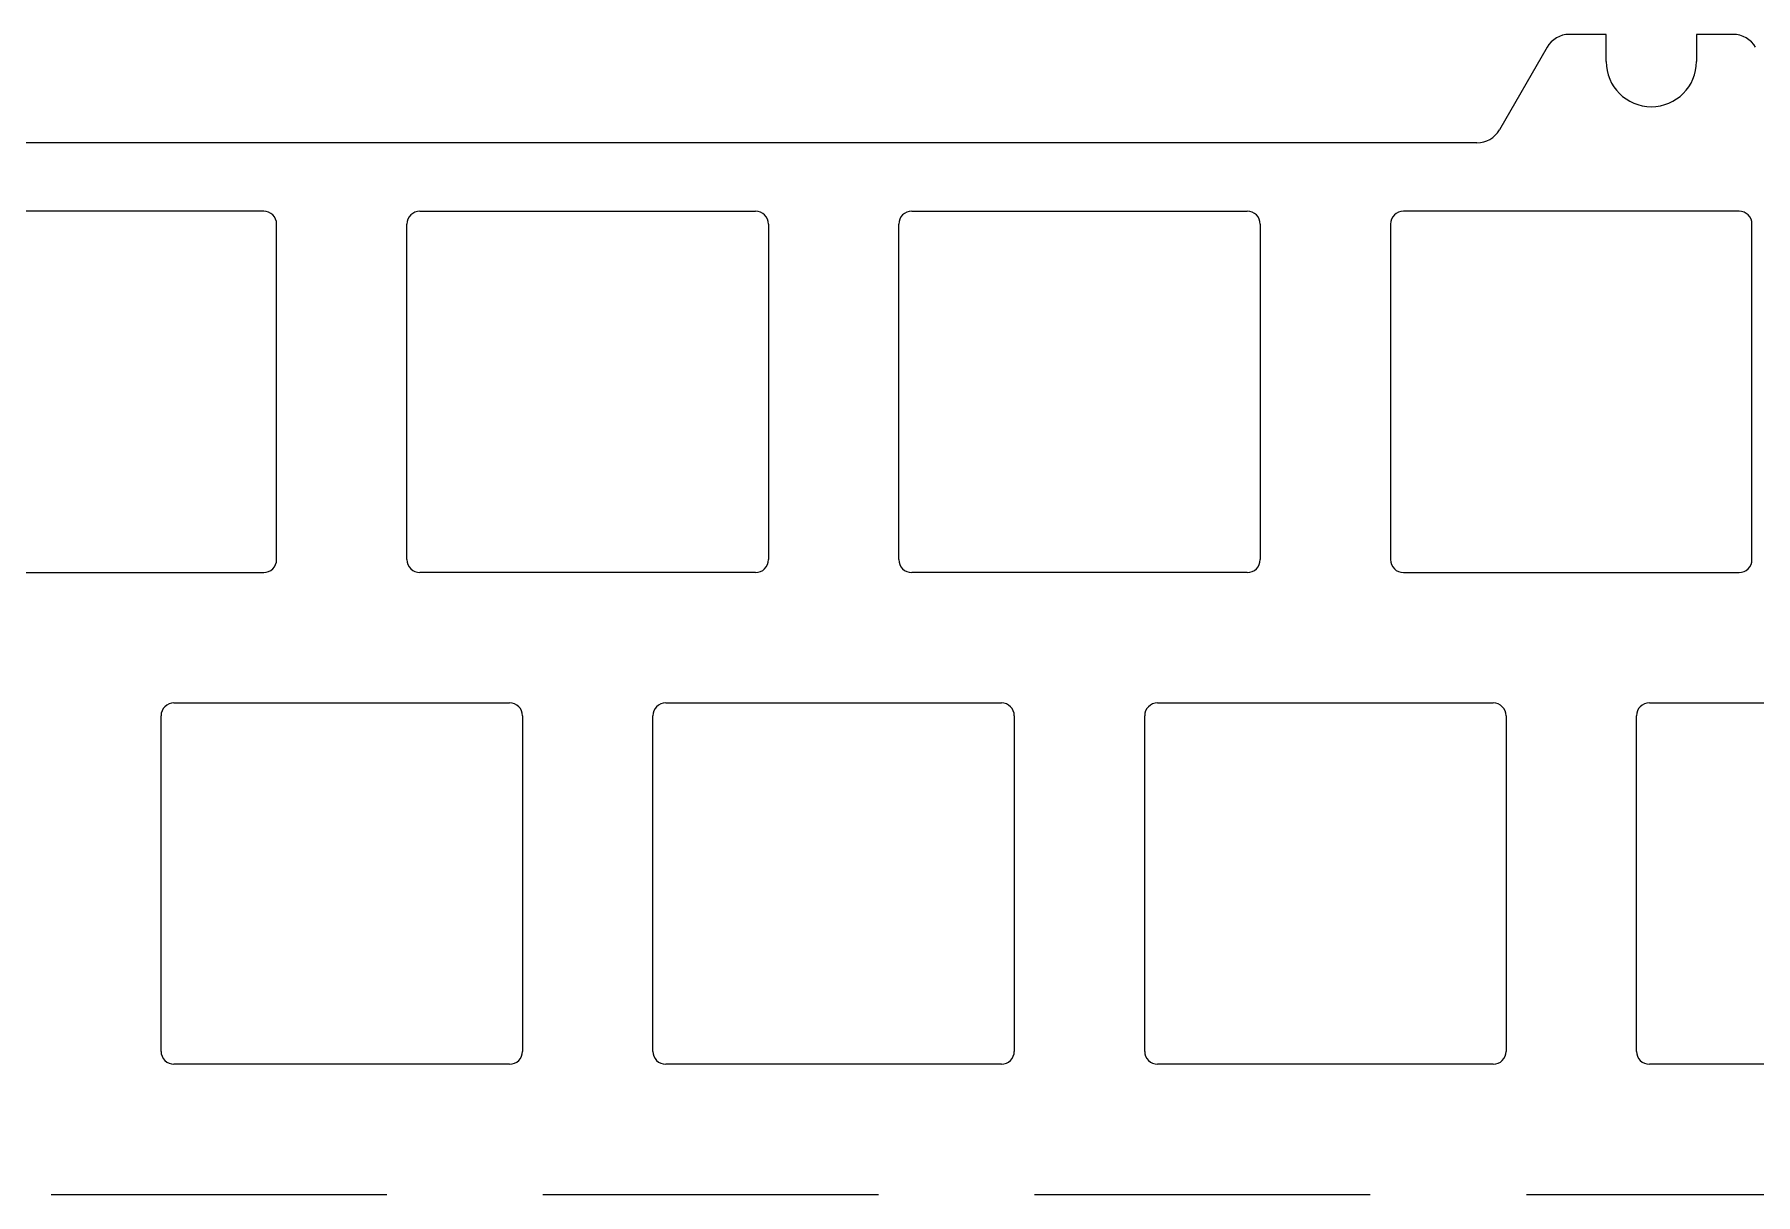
# Model space of a CAD drawing. Extents: x -143 to 143, y -14 to 90.
# Drawn here: x -97.6 to -31, y 45.1 to 90 of the extents above; entities that cross this region are included whole.
import ezdxf

# ---------------------------------------------------------------- set-up
doc = ezdxf.new("R2010")
doc.units = 0
doc.layers.add('Part__Feature', color=7, linetype='CONTINUOUS')

msp = doc.modelspace()

# ---------------------------------------------------------------- linework, layer by layer
at = {"layer": 'Part__Feature'}
for p, q in [((-38.173, 90.05), (-38.173, 90.05, 1.59144)), ((-36.75, 90.05, 1.59144), (-38.173, 90.05, 1.59144)), ((-38.173, 90.05), (-38.173, 90.05, 1.59144)), ((-36.75, 90.05), (-38.173, 90.05)), ((-36.75, 90.05), (-38.173, 90.05)), ((-36.75, 90.05, 1.59144), (-38.173, 90.05, 1.59144)), ((-36.75, 90.05), (-36.75, 90.05, 1.59144)), ((-36.75, 89, 1.59144), (-36.75, 90.05, 1.59144)), ((-36.75, 90.05), (-36.75, 90.05, 1.59144)), ((-36.75, 89), (-36.75, 90.05)), ((-36.75, 89), (-36.75, 90.05)), ((-36.75, 89, 1.59144), (-36.75, 90.05, 1.59144)), ((-33.25, 90.05), (-33.25, 90.05, 1.59144)), ((-33.25, 90.05, 1.59144), (-33.25, 89, 1.59144)), ((-33.25, 90.05), (-33.25, 89)), ((-31.827, 90.05, 1.59144), (-33.25, 90.05, 1.59144)), ((-33.25, 90.05), (-33.25, 90.05, 1.59144)), ((-31.827, 90.05), (-33.25, 90.05)), ((-33.25, 90.05), (-33.25, 89)), ((-31.827, 90.05), (-33.25, 90.05)), ((-33.25, 90.05, 1.59144), (-33.25, 89, 1.59144)), ((-31.827, 90.05, 1.59144), (-33.25, 90.05, 1.59144)), ((-31.827, 90.05), (-31.827, 90.05, 1.59144)), ((-31.827, 90.05), (-31.827, 90.05, 1.59144)), ((-39.039, 89.55, 1.59144), (-40.886, 86.35, 1.59144)), ((-39.039, 89.55), (-40.886, 86.35)), ((-39.039, 89.55), (-40.886, 86.35)), ((-39.039, 89.55, 1.59144), (-40.886, 86.35, 1.59144)), ((-39.039, 89.55), (-39.039, 89.55, 1.59144)), ((-39.039, 89.55), (-39.039, 89.55, 1.59144)), ((-36.75, 89), (-36.75, 89, 1.59144)), ((-36.75, 89), (-36.75, 89, 1.59144)), ((-33.25, 89), (-33.25, 89, 1.59144)), ((-33.25, 89), (-33.25, 89, 1.59144)), ((-40.886, 86.35), (-40.886, 86.35, 1.59144)), ((-40.886, 86.35), (-40.886, 86.35, 1.59144)), ((-41.752, 85.85, 1.59144), (-116.748, 85.85, 1.59144)), ((-41.752, 85.85), (-116.748, 85.85)), ((-41.752, 85.85), (-116.748, 85.85)), ((-41.752, 85.85, 1.59144), (-116.748, 85.85, 1.59144)), ((-41.752, 85.85), (-41.752, 85.85, 1.59144)), ((-41.752, 85.85), (-41.752, 85.85, 1.59144)), ((-88.75, 83.2, 1.59144), (-101.75, 83.2, 1.59144)), ((-88.75, 83.2), (-101.75, 83.2)), ((-88.75, 83.2), (-101.75, 83.2)), ((-88.75, 83.2, 1.59144), (-101.75, 83.2, 1.59144)), ((-88.75, 83.2), (-88.75, 83.2, 1.59144)), ((-88.75, 83.2), (-88.75, 83.2, 1.59144)), ((-88.25, 69.7, 1.59144), (-88.25, 82.7, 1.59144)), ((-88.25, 82.7), (-88.25, 82.7, 1.59144)), ((-88.25, 69.7), (-88.25, 82.7)), ((-88.25, 82.7), (-88.25, 82.7, 1.59144)), ((-88.25, 69.7), (-88.25, 82.7)), ((-88.25, 69.7, 1.59144), (-88.25, 82.7, 1.59144)), ((-83.2, 69.7, 1.59144), (-83.2, 82.7, 1.59144)), ((-83.2, 82.7), (-83.2, 82.7, 1.59144)), ((-83.2, 69.7), (-83.2, 82.7)), ((-83.2, 82.7), (-83.2, 82.7, 1.59144)), ((-83.2, 69.7), (-83.2, 82.7)), ((-83.2, 69.7, 1.59144), (-83.2, 82.7, 1.59144)), ((-82.7, 83.2), (-82.7, 83.2, 1.59144)), ((-82.7, 83.2), (-82.7, 83.2, 1.59144)), ((-82.7, 83.2, 1.59144), (-69.7, 83.2, 1.59144)), ((-82.7, 83.2), (-69.7, 83.2)), ((-82.7, 83.2), (-69.7, 83.2)), ((-82.7, 83.2, 1.59144), (-69.7, 83.2, 1.59144)), ((-69.7, 83.2), (-69.7, 83.2, 1.59144)), ((-69.7, 83.2), (-69.7, 83.2, 1.59144)), ((-69.2, 82.7), (-69.2, 82.7, 1.59144)), ((-69.2, 82.7, 1.59144), (-69.2, 69.7, 1.59144)), ((-69.2, 82.7), (-69.2, 69.7)), ((-69.2, 82.7), (-69.2, 82.7, 1.59144)), ((-69.2, 82.7), (-69.2, 69.7)), ((-69.2, 82.7, 1.59144), (-69.2, 69.7, 1.59144)), ((-64.15, 69.7, 1.59144), (-64.15, 82.7, 1.59144)), ((-64.15, 82.7), (-64.15, 82.7, 1.59144)), ((-64.15, 69.7), (-64.15, 82.7)), ((-64.15, 82.7), (-64.15, 82.7, 1.59144)), ((-64.15, 69.7), (-64.15, 82.7)), ((-64.15, 69.7, 1.59144), (-64.15, 82.7, 1.59144)), ((-63.65, 83.2), (-63.65, 83.2, 1.59144)), ((-63.65, 83.2), (-63.65, 83.2, 1.59144)), ((-63.65, 83.2, 1.59144), (-50.65, 83.2, 1.59144)), ((-63.65, 83.2), (-50.65, 83.2)), ((-63.65, 83.2), (-50.65, 83.2)), ((-63.65, 83.2, 1.59144), (-50.65, 83.2, 1.59144)), ((-50.65, 83.2), (-50.65, 83.2, 1.59144)), ((-50.65, 83.2), (-50.65, 83.2, 1.59144)), ((-50.15, 82.7), (-50.15, 82.7, 1.59144)), ((-50.15, 82.7, 1.59144), (-50.15, 69.7, 1.59144)), ((-50.15, 82.7), (-50.15, 69.7)), ((-50.15, 82.7), (-50.15, 82.7, 1.59144)), ((-50.15, 82.7), (-50.15, 69.7)), ((-50.15, 82.7, 1.59144), (-50.15, 69.7, 1.59144)), ((-45.1, 82.7), (-45.1, 82.7, 1.59144)), ((-45.1, 82.7, 1.59144), (-45.1, 69.7, 1.59144)), ((-45.1, 82.7), (-45.1, 69.7)), ((-45.1, 82.7), (-45.1, 82.7, 1.59144)), ((-45.1, 82.7), (-45.1, 69.7)), ((-45.1, 82.7, 1.59144), (-45.1, 69.7, 1.59144)), ((-44.6, 83.2), (-44.6, 83.2, 1.59144)), ((-31.6, 83.2, 1.59144), (-44.6, 83.2, 1.59144)), ((-44.6, 83.2), (-44.6, 83.2, 1.59144)), ((-31.6, 83.2), (-44.6, 83.2)), ((-31.6, 83.2), (-44.6, 83.2)), ((-31.6, 83.2, 1.59144), (-44.6, 83.2, 1.59144)), ((-31.6, 83.2), (-31.6, 83.2, 1.59144)), ((-31.6, 83.2), (-31.6, 83.2, 1.59144)), ((-31.1, 69.7, 1.59144), (-31.1, 82.7, 1.59144)), ((-31.1, 82.7), (-31.1, 82.7, 1.59144)), ((-31.1, 69.7), (-31.1, 82.7)), ((-31.1, 82.7), (-31.1, 82.7, 1.59144)), ((-31.1, 69.7), (-31.1, 82.7)), ((-31.1, 69.7, 1.59144), (-31.1, 82.7, 1.59144)), ((-88.25, 69.7), (-88.25, 69.7, 1.59144)), ((-88.25, 69.7), (-88.25, 69.7, 1.59144)), ((-83.2, 69.7), (-83.2, 69.7, 1.59144)), ((-83.2, 69.7), (-83.2, 69.7, 1.59144)), ((-69.2, 69.7), (-69.2, 69.7, 1.59144)), ((-69.2, 69.7), (-69.2, 69.7, 1.59144)), ((-64.15, 69.7), (-64.15, 69.7, 1.59144)), ((-64.15, 69.7), (-64.15, 69.7, 1.59144)), ((-50.15, 69.7), (-50.15, 69.7, 1.59144)), ((-50.15, 69.7), (-50.15, 69.7, 1.59144)), ((-45.1, 69.7), (-45.1, 69.7, 1.59144)), ((-45.1, 69.7), (-45.1, 69.7, 1.59144)), ((-31.1, 69.7), (-31.1, 69.7, 1.59144)), ((-31.1, 69.7), (-31.1, 69.7, 1.59144)), ((-101.75, 69.2, 1.59144), (-88.75, 69.2, 1.59144)), ((-101.75, 69.2), (-88.75, 69.2)), ((-101.75, 69.2), (-88.75, 69.2)), ((-101.75, 69.2, 1.59144), (-88.75, 69.2, 1.59144)), ((-88.75, 69.2), (-88.75, 69.2, 1.59144)), ((-88.75, 69.2), (-88.75, 69.2, 1.59144)), ((-82.7, 69.2), (-82.7, 69.2, 1.59144)), ((-69.7, 69.2, 1.59144), (-82.7, 69.2, 1.59144)), ((-82.7, 69.2), (-82.7, 69.2, 1.59144)), ((-69.7, 69.2), (-82.7, 69.2)), ((-69.7, 69.2), (-82.7, 69.2)), ((-69.7, 69.2, 1.59144), (-82.7, 69.2, 1.59144)), ((-69.7, 69.2), (-69.7, 69.2, 1.59144)), ((-69.7, 69.2), (-69.7, 69.2, 1.59144)), ((-63.65, 69.2), (-63.65, 69.2, 1.59144)), ((-50.65, 69.2, 1.59144), (-63.65, 69.2, 1.59144)), ((-63.65, 69.2), (-63.65, 69.2, 1.59144)), ((-50.65, 69.2), (-63.65, 69.2)), ((-50.65, 69.2), (-63.65, 69.2)), ((-50.65, 69.2, 1.59144), (-63.65, 69.2, 1.59144)), ((-50.65, 69.2), (-50.65, 69.2, 1.59144)), ((-50.65, 69.2), (-50.65, 69.2, 1.59144)), ((-44.6, 69.2), (-44.6, 69.2, 1.59144)), ((-44.6, 69.2), (-44.6, 69.2, 1.59144)), ((-44.6, 69.2, 1.59144), (-31.6, 69.2, 1.59144)), ((-44.6, 69.2), (-31.6, 69.2)), ((-44.6, 69.2), (-31.6, 69.2)), ((-44.6, 69.2, 1.59144), (-31.6, 69.2, 1.59144)), ((-31.6, 69.2), (-31.6, 69.2, 1.59144)), ((-31.6, 69.2), (-31.6, 69.2, 1.59144)), ((-92.225, 64.15), (-92.225, 64.15, 1.59144)), ((-92.225, 64.15), (-92.225, 64.15, 1.59144)), ((-92.225, 64.15, 1.59144), (-79.225, 64.15, 1.59144)), ((-92.225, 64.15), (-79.225, 64.15)), ((-92.225, 64.15), (-79.225, 64.15)), ((-92.225, 64.15, 1.59144), (-79.225, 64.15, 1.59144)), ((-79.225, 64.15), (-79.225, 64.15, 1.59144)), ((-79.225, 64.15), (-79.225, 64.15, 1.59144)), ((-73.175, 64.15), (-73.175, 64.15, 1.59144)), ((-73.175, 64.15), (-73.175, 64.15, 1.59144)), ((-73.175, 64.15, 1.59144), (-60.175, 64.15, 1.59144)), ((-73.175, 64.15), (-60.175, 64.15)), ((-73.175, 64.15), (-60.175, 64.15)), ((-73.175, 64.15, 1.59144), (-60.175, 64.15, 1.59144)), ((-60.175, 64.15), (-60.175, 64.15, 1.59144)), ((-60.175, 64.15), (-60.175, 64.15, 1.59144)), ((-54.125, 64.15), (-54.125, 64.15, 1.59144)), ((-54.125, 64.15), (-54.125, 64.15, 1.59144)), ((-54.125, 64.15, 1.59144), (-41.125, 64.15, 1.59144)), ((-54.125, 64.15), (-41.125, 64.15)), ((-54.125, 64.15), (-41.125, 64.15)), ((-54.125, 64.15, 1.59144), (-41.125, 64.15, 1.59144)), ((-41.125, 64.15), (-41.125, 64.15, 1.59144)), ((-41.125, 64.15), (-41.125, 64.15, 1.59144)), ((-35.075, 64.15), (-35.075, 64.15, 1.59144)), ((-35.075, 64.15), (-35.075, 64.15, 1.59144)), ((-35.075, 64.15, 1.59144), (-22.075, 64.15, 1.59144)), ((-35.075, 64.15), (-22.075, 64.15)), ((-35.075, 64.15), (-22.075, 64.15)), ((-35.075, 64.15, 1.59144), (-22.075, 64.15, 1.59144)), ((-92.725, 50.65, 1.59144), (-92.725, 63.65, 1.59144)), ((-92.725, 63.65), (-92.725, 63.65, 1.59144)), ((-92.725, 50.65), (-92.725, 63.65)), ((-92.725, 63.65), (-92.725, 63.65, 1.59144)), ((-92.725, 50.65), (-92.725, 63.65)), ((-92.725, 50.65, 1.59144), (-92.725, 63.65, 1.59144)), ((-78.725, 63.65), (-78.725, 63.65, 1.59144)), ((-78.725, 63.65, 1.59144), (-78.725, 50.65, 1.59144)), ((-78.725, 63.65), (-78.725, 50.65)), ((-78.725, 63.65), (-78.725, 63.65, 1.59144)), ((-78.725, 63.65), (-78.725, 50.65)), ((-78.725, 63.65, 1.59144), (-78.725, 50.65, 1.59144)), ((-73.675, 50.65, 1.59144), (-73.675, 63.65, 1.59144)), ((-73.675, 63.65), (-73.675, 63.65, 1.59144)), ((-73.675, 50.65), (-73.675, 63.65)), ((-73.675, 63.65), (-73.675, 63.65, 1.59144)), ((-73.675, 50.65), (-73.675, 63.65)), ((-73.675, 50.65, 1.59144), (-73.675, 63.65, 1.59144)), ((-59.675, 63.65), (-59.675, 63.65, 1.59144)), ((-59.675, 63.65, 1.59144), (-59.675, 50.65, 1.59144)), ((-59.675, 63.65), (-59.675, 50.65)), ((-59.675, 63.65), (-59.675, 63.65, 1.59144)), ((-59.675, 63.65), (-59.675, 50.65)), ((-59.675, 63.65, 1.59144), (-59.675, 50.65, 1.59144)), ((-54.625, 50.65, 1.59144), (-54.625, 63.65, 1.59144)), ((-54.625, 63.65), (-54.625, 63.65, 1.59144)), ((-54.625, 50.65), (-54.625, 63.65)), ((-54.625, 63.65), (-54.625, 63.65, 1.59144)), ((-54.625, 50.65), (-54.625, 63.65)), ((-54.625, 50.65, 1.59144), (-54.625, 63.65, 1.59144)), ((-40.625, 63.65), (-40.625, 63.65, 1.59144)), ((-40.625, 63.65, 1.59144), (-40.625, 50.65, 1.59144)), ((-40.625, 63.65), (-40.625, 50.65)), ((-40.625, 63.65), (-40.625, 63.65, 1.59144)), ((-40.625, 63.65), (-40.625, 50.65)), ((-40.625, 63.65, 1.59144), (-40.625, 50.65, 1.59144)), ((-35.575, 50.65, 1.59144), (-35.575, 63.65, 1.59144)), ((-35.575, 63.65), (-35.575, 63.65, 1.59144)), ((-35.575, 50.65), (-35.575, 63.65)), ((-35.575, 63.65), (-35.575, 63.65, 1.59144)), ((-35.575, 50.65), (-35.575, 63.65)), ((-35.575, 50.65, 1.59144), (-35.575, 63.65, 1.59144)), ((-92.725, 50.65), (-92.725, 50.65, 1.59144)), ((-92.725, 50.65), (-92.725, 50.65, 1.59144)), ((-92.225, 50.15), (-92.225, 50.15, 1.59144)), ((-79.225, 50.15, 1.59144), (-92.225, 50.15, 1.59144)), ((-92.225, 50.15), (-92.225, 50.15, 1.59144)), ((-79.225, 50.15), (-92.225, 50.15)), ((-79.225, 50.15), (-92.225, 50.15)), ((-79.225, 50.15, 1.59144), (-92.225, 50.15, 1.59144)), ((-79.225, 50.15), (-79.225, 50.15, 1.59144)), ((-79.225, 50.15), (-79.225, 50.15, 1.59144)), ((-78.725, 50.65), (-78.725, 50.65, 1.59144)), ((-78.725, 50.65), (-78.725, 50.65, 1.59144)), ((-73.675, 50.65), (-73.675, 50.65, 1.59144)), ((-73.675, 50.65), (-73.675, 50.65, 1.59144)), ((-73.175, 50.15), (-73.175, 50.15, 1.59144)), ((-60.175, 50.15, 1.59144), (-73.175, 50.15, 1.59144)), ((-73.175, 50.15), (-73.175, 50.15, 1.59144)), ((-60.175, 50.15), (-73.175, 50.15)), ((-60.175, 50.15), (-73.175, 50.15)), ((-60.175, 50.15, 1.59144), (-73.175, 50.15, 1.59144)), ((-60.175, 50.15), (-60.175, 50.15, 1.59144)), ((-60.175, 50.15), (-60.175, 50.15, 1.59144)), ((-59.675, 50.65), (-59.675, 50.65, 1.59144)), ((-59.675, 50.65), (-59.675, 50.65, 1.59144)), ((-54.625, 50.65), (-54.625, 50.65, 1.59144)), ((-54.625, 50.65), (-54.625, 50.65, 1.59144)), ((-54.125, 50.15), (-54.125, 50.15, 1.59144)), ((-41.125, 50.15, 1.59144), (-54.125, 50.15, 1.59144)), ((-54.125, 50.15), (-54.125, 50.15, 1.59144)), ((-41.125, 50.15), (-54.125, 50.15)), ((-41.125, 50.15), (-54.125, 50.15)), ((-41.125, 50.15, 1.59144), (-54.125, 50.15, 1.59144)), ((-41.125, 50.15), (-41.125, 50.15, 1.59144)), ((-41.125, 50.15), (-41.125, 50.15, 1.59144)), ((-40.625, 50.65), (-40.625, 50.65, 1.59144)), ((-40.625, 50.65), (-40.625, 50.65, 1.59144)), ((-35.575, 50.65), (-35.575, 50.65, 1.59144)), ((-35.575, 50.65), (-35.575, 50.65, 1.59144)), ((-35.075, 50.15), (-35.075, 50.15, 1.59144)), ((-22.075, 50.15, 1.59144), (-35.075, 50.15, 1.59144)), ((-35.075, 50.15), (-35.075, 50.15, 1.59144)), ((-22.075, 50.15), (-35.075, 50.15)), ((-22.075, 50.15), (-35.075, 50.15)), ((-22.075, 50.15, 1.59144), (-35.075, 50.15, 1.59144)), ((-96.987, 45.1), (-96.987, 45.1, 1.59144)), ((-96.987, 45.1), (-96.987, 45.1, 1.59144)), ((-96.987, 45.1, 1.59144), (-83.987, 45.1, 1.59144)), ((-96.987, 45.1), (-83.987, 45.1)), ((-96.987, 45.1), (-83.987, 45.1)), ((-96.987, 45.1, 1.59144), (-83.987, 45.1, 1.59144)), ((-83.987, 45.1), (-83.987, 45.1, 1.59144)), ((-83.987, 45.1), (-83.987, 45.1, 1.59144)), ((-77.937, 45.1), (-77.937, 45.1, 1.59144)), ((-77.937, 45.1), (-77.937, 45.1, 1.59144)), ((-77.937, 45.1, 1.59144), (-64.937, 45.1, 1.59144)), ((-77.937, 45.1), (-64.937, 45.1)), ((-77.937, 45.1), (-64.937, 45.1)), ((-77.937, 45.1, 1.59144), (-64.937, 45.1, 1.59144)), ((-64.937, 45.1), (-64.937, 45.1, 1.59144)), ((-64.937, 45.1), (-64.937, 45.1, 1.59144)), ((-58.887, 45.1), (-58.887, 45.1, 1.59144)), ((-58.887, 45.1), (-58.887, 45.1, 1.59144)), ((-58.887, 45.1, 1.59144), (-45.887, 45.1, 1.59144)), ((-58.887, 45.1), (-45.887, 45.1)), ((-58.887, 45.1), (-45.887, 45.1)), ((-58.887, 45.1, 1.59144), (-45.887, 45.1, 1.59144)), ((-45.887, 45.1), (-45.887, 45.1, 1.59144)), ((-45.887, 45.1), (-45.887, 45.1, 1.59144)), ((-39.837, 45.1), (-39.837, 45.1, 1.59144)), ((-39.837, 45.1), (-39.837, 45.1, 1.59144)), ((-39.837, 45.1, 1.59144), (-26.837, 45.1, 1.59144)), ((-39.837, 45.1), (-26.837, 45.1)), ((-39.837, 45.1), (-26.837, 45.1)), ((-39.837, 45.1, 1.59144), (-26.837, 45.1, 1.59144))]:
    msp.add_line(p, q, dxfattribs=at)
for centre, radius, start, end in [((-38.1729, 89.0499), 1.00008, 90.004, 149.997), ((-38.1729, 89.0499, 1.59144), 1.00008, 90.004, 149.997), ((-38.1729, 89.0499), 1.00008, 90.004, 149.997), ((-38.1729, 89.0499, 1.59144), 1.00008, 90.004, 149.997), ((-31.8271, 89.0499), 1.00007, 30.0024, 89.9961), ((-31.8271, 89.0499, 1.59144), 1.00007, 30.0024, 89.9961), ((-31.8271, 89.0499), 1.00007, 30.0024, 89.9961), ((-31.8271, 89.0499, 1.59144), 1.00007, 30.0024, 89.9961), ((-35, 89, 1.59144), 1.75, 180, 0), ((-35, 89), 1.75, 180, 0), ((-35, 89), 1.75, 180, 0), ((-35, 89, 1.59144), 1.75, 180, 0), ((-41.7521, 86.8501, 1.59144), 1.00007, -89.9962, -30.0022), ((-41.7521, 86.8501), 1.00007, -89.9962, -30.0022), ((-41.7521, 86.8501), 1.00007, -89.9962, -30.0022), ((-41.7521, 86.8501, 1.59144), 1.00007, -89.9962, -30.0022), ((-88.7485, 82.7015), 0.49848, -0.174657, 90.1747), ((-88.7485, 82.7015, 1.59144), 0.49848, -0.174657, 90.1747), ((-88.7485, 82.7015), 0.49848, -0.174657, 90.1747), ((-88.7485, 82.7015, 1.59144), 0.49848, -0.174657, 90.1747), ((-82.7015, 82.7015, 1.59144), 0.49847, 89.8239, -179.824), ((-82.7015, 82.7015), 0.49847, 89.8239, -179.824), ((-82.7015, 82.7015), 0.49847, 89.8239, -179.824), ((-82.7015, 82.7015, 1.59144), 0.49847, 89.8239, -179.824), ((-69.6985, 82.7015, 1.59144), 0.49848, -0.174657, 90.1747), ((-69.6985, 82.7015), 0.49848, -0.174657, 90.1747), ((-69.6985, 82.7015), 0.49848, -0.174657, 90.1747), ((-69.6985, 82.7015, 1.59144), 0.49848, -0.174657, 90.1747), ((-63.6515, 82.7015, 1.59144), 0.49848, 89.8253, -179.825), ((-63.6515, 82.7015), 0.49848, 89.8253, -179.825), ((-63.6515, 82.7015), 0.49848, 89.8253, -179.825), ((-63.6515, 82.7015, 1.59144), 0.49848, 89.8253, -179.825), ((-50.6485, 82.7015, 1.59144), 0.49848, -0.175402, 90.1754), ((-50.6485, 82.7015), 0.49848, -0.175402, 90.1754), ((-50.6485, 82.7015), 0.49848, -0.175402, 90.1754), ((-50.6485, 82.7015, 1.59144), 0.49848, -0.175402, 90.1754), ((-44.6015, 82.7015), 0.49848, 89.8246, -179.825), ((-44.6015, 82.7015, 1.59144), 0.49848, 89.8246, -179.825), ((-44.6015, 82.7015), 0.49848, 89.8246, -179.825), ((-44.6015, 82.7015, 1.59144), 0.49848, 89.8246, -179.825), ((-31.5985, 82.7015), 0.49848, -0.175402, 90.1754), ((-31.5985, 82.7015, 1.59144), 0.49848, -0.175402, 90.1754), ((-31.5985, 82.7015), 0.49848, -0.175402, 90.1754), ((-31.5985, 82.7015, 1.59144), 0.49848, -0.175402, 90.1754), ((-88.7485, 69.6985), 0.4985, -90.1732, 0.173166), ((-88.7485, 69.6985, 1.59144), 0.4985, -90.1732, 0.173166), ((-88.7485, 69.6985), 0.4985, -90.1732, 0.173166), ((-88.7485, 69.6985, 1.59144), 0.4985, -90.1732, 0.173166), ((-82.7015, 69.6985, 1.59144), 0.49848, 179.825, -89.8253), ((-82.7015, 69.6985), 0.49848, 179.825, -89.8253), ((-82.7015, 69.6985), 0.49848, 179.825, -89.8253), ((-82.7015, 69.6985, 1.59144), 0.49848, 179.825, -89.8253), ((-69.6985, 69.6985, 1.59144), 0.4985, -90.1732, 0.173166), ((-69.6985, 69.6985), 0.4985, -90.1732, 0.173166), ((-69.6985, 69.6985), 0.4985, -90.1732, 0.173166), ((-69.6985, 69.6985, 1.59144), 0.4985, -90.1732, 0.173166), ((-63.6515, 69.6985, 1.59144), 0.4985, 179.827, -89.8268), ((-63.6515, 69.6985), 0.4985, 179.827, -89.8268), ((-63.6515, 69.6985), 0.4985, 179.827, -89.8268), ((-63.6515, 69.6985, 1.59144), 0.4985, 179.827, -89.8268), ((-50.6485, 69.6985, 1.59144), 0.49849, -90.1739, 0.173912), ((-50.6485, 69.6985), 0.49849, -90.1739, 0.173912), ((-50.6485, 69.6985), 0.49849, -90.1739, 0.173912), ((-50.6485, 69.6985, 1.59144), 0.49849, -90.1739, 0.173912), ((-44.6015, 69.6985), 0.49849, 179.826, -89.8261), ((-44.6015, 69.6985, 1.59144), 0.49849, 179.826, -89.8261), ((-44.6015, 69.6985), 0.49849, 179.826, -89.8261), ((-44.6015, 69.6985, 1.59144), 0.49849, 179.826, -89.8261), ((-31.5985, 69.6985), 0.49849, -90.1739, 0.173912), ((-31.5985, 69.6985, 1.59144), 0.49849, -90.1739, 0.173912), ((-31.5985, 69.6985), 0.49849, -90.1739, 0.173912), ((-31.5985, 69.6985, 1.59144), 0.49849, -90.1739, 0.173912), ((-92.2265, 63.6515, 1.59144), 0.49848, 89.8253, -179.825), ((-92.2265, 63.6515), 0.49848, 89.8253, -179.825), ((-92.2265, 63.6515), 0.49848, 89.8253, -179.825), ((-92.2265, 63.6515, 1.59144), 0.49848, 89.8253, -179.825), ((-79.2235, 63.6515, 1.59144), 0.4985, -0.173166, 90.1732), ((-79.2235, 63.6515), 0.4985, -0.173166, 90.1732), ((-79.2235, 63.6515), 0.4985, -0.173166, 90.1732), ((-79.2235, 63.6515, 1.59144), 0.4985, -0.173166, 90.1732), ((-73.1765, 63.6515, 1.59144), 0.4985, 89.8268, -179.827), ((-73.1765, 63.6515), 0.4985, 89.8268, -179.827), ((-73.1765, 63.6515), 0.4985, 89.8268, -179.827), ((-73.1765, 63.6515, 1.59144), 0.4985, 89.8268, -179.827), ((-60.1735, 63.6515, 1.59144), 0.49849, -0.173912, 90.1739), ((-60.1735, 63.6515), 0.49849, -0.173912, 90.1739), ((-60.1735, 63.6515), 0.49849, -0.173912, 90.1739), ((-60.1735, 63.6515, 1.59144), 0.49849, -0.173912, 90.1739), ((-54.1265, 63.6515, 1.59144), 0.49849, 89.8261, -179.826), ((-54.1265, 63.6515), 0.49849, 89.8261, -179.826), ((-54.1265, 63.6515), 0.49849, 89.8261, -179.826), ((-54.1265, 63.6515, 1.59144), 0.49849, 89.8261, -179.826), ((-41.1235, 63.6515, 1.59144), 0.49849, -0.173912, 90.1739), ((-41.1235, 63.6515), 0.49849, -0.173912, 90.1739), ((-41.1235, 63.6515), 0.49849, -0.173912, 90.1739), ((-41.1235, 63.6515, 1.59144), 0.49849, -0.173912, 90.1739), ((-35.0765, 63.6515, 1.59144), 0.49849, 89.8261, -179.826), ((-35.0765, 63.6515), 0.49849, 89.8261, -179.826), ((-35.0765, 63.6515), 0.49849, 89.8261, -179.826), ((-35.0765, 63.6515, 1.59144), 0.49849, 89.8261, -179.826), ((-92.2265, 50.6485, 1.59144), 0.49848, 179.825, -89.8246), ((-92.2265, 50.6485), 0.49848, 179.825, -89.8246), ((-92.2265, 50.6485), 0.49848, 179.825, -89.8246), ((-92.2265, 50.6485, 1.59144), 0.49848, 179.825, -89.8246), ((-79.2235, 50.6485, 1.59144), 0.49849, -90.1739, 0.173912), ((-79.2235, 50.6485), 0.49849, -90.1739, 0.173912), ((-79.2235, 50.6485), 0.49849, -90.1739, 0.173912), ((-79.2235, 50.6485, 1.59144), 0.49849, -90.1739, 0.173912), ((-73.1765, 50.6485, 1.59144), 0.49849, 179.826, -89.8261), ((-73.1765, 50.6485), 0.49849, 179.826, -89.8261), ((-73.1765, 50.6485), 0.49849, 179.826, -89.8261), ((-73.1765, 50.6485, 1.59144), 0.49849, 179.826, -89.8261), ((-60.1735, 50.6485, 1.59144), 0.49848, -90.1747, 0.174657), ((-60.1735, 50.6485), 0.49848, -90.1747, 0.174657), ((-60.1735, 50.6485), 0.49848, -90.1747, 0.174657), ((-60.1735, 50.6485, 1.59144), 0.49848, -90.1747, 0.174657), ((-54.1265, 50.6485, 1.59144), 0.49848, 179.825, -89.8253), ((-54.1265, 50.6485), 0.49848, 179.825, -89.8253), ((-54.1265, 50.6485), 0.49848, 179.825, -89.8253), ((-54.1265, 50.6485, 1.59144), 0.49848, 179.825, -89.8253), ((-41.1235, 50.6485, 1.59144), 0.49848, -90.1747, 0.174657), ((-41.1235, 50.6485), 0.49848, -90.1747, 0.174657), ((-41.1235, 50.6485), 0.49848, -90.1747, 0.174657), ((-41.1235, 50.6485, 1.59144), 0.49848, -90.1747, 0.174657), ((-35.0765, 50.6485, 1.59144), 0.49848, 179.825, -89.8253), ((-35.0765, 50.6485), 0.49848, 179.825, -89.8253), ((-35.0765, 50.6485), 0.49848, 179.825, -89.8253), ((-35.0765, 50.6485, 1.59144), 0.49848, 179.825, -89.8253)]:
    msp.add_arc(centre, radius, start, end, dxfattribs=at)

doc.saveas('drawing.dxf')
